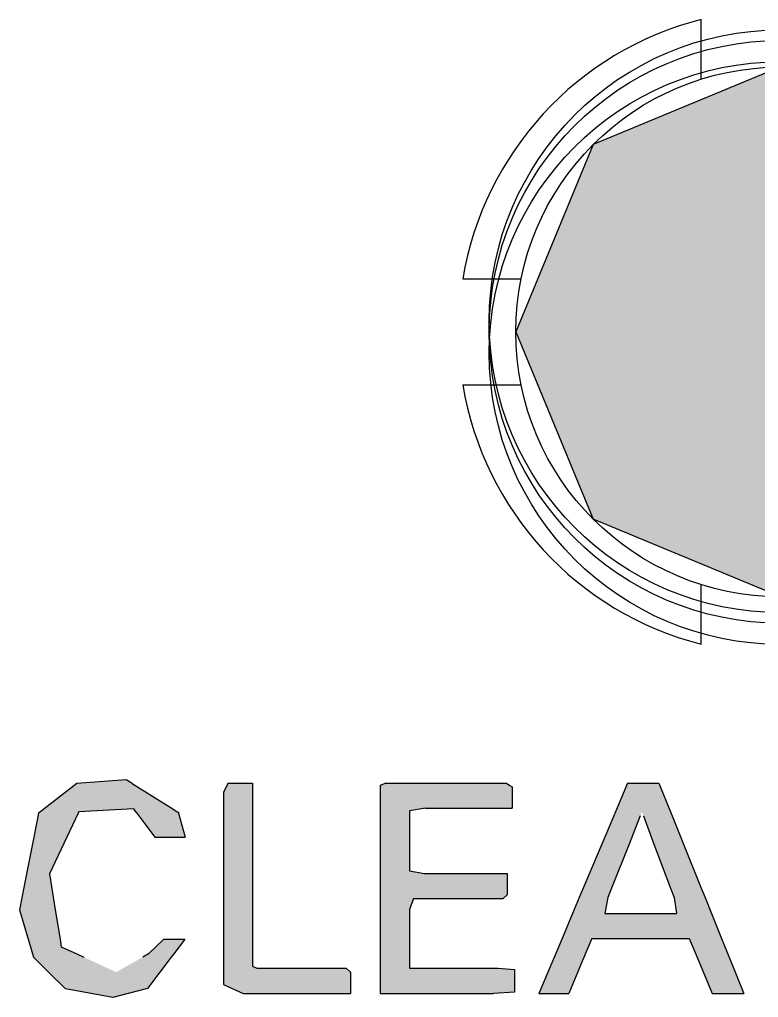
# Model space of a CAD drawing. Extents: x 57 to 405, y 53 to 275.
# Drawn here: x 123.81 to 130.79, y 180.31 to 189.54 of the extents above; entities that cross this region are included whole.
import ezdxf

# ---------------------------------------------------------------- set-up
doc = ezdxf.new("R2010")
doc.units = 0
doc.layers.get('0').update_dxf_attribs({"linetype": 'CONTINUOUS'})
doc.layers.add('印刷部分', color=160, linetype='CONTINUOUS')

# ---------------------------------------------------------------- blocks, each defined once
blk = doc.blocks.new('*U80')
at = {"color": 7, "linetype": 'CONTINUOUS'}
for p, q in [((130.9972, 189.0898), (129.2294, 188.3576)), ((132.7649, 188.3576), (130.9972, 189.0898)), ((129.2294, 188.3576), (128.4972, 186.5898)), ((132.7649, 188.3576), (133.4972, 186.5898)), ((128.4972, 186.5898), (129.2294, 184.8221)), ((133.4972, 186.5898), (132.7649, 184.8221)), ((130.9972, 184.0898), (129.2294, 184.8221)), ((132.7649, 184.8221), (130.9972, 184.0898))]:
    blk.add_line(p, q, dxfattribs=at)
for points in [[(130.9972, 189.0898), (129.2294, 188.3576), (132.7649, 188.3576)], [(129.2294, 188.3576), (128.4972, 186.5898), (133.4972, 186.5898)], [(128.4972, 186.5898), (129.2294, 184.8221), (132.7649, 184.8221)]]:
    blk.add_solid(points, dxfattribs=at)
at = {"color": 7, "linetype": 'CONTINUOUS', "extrusion": (0, 0, -1)}
for points in [[(-129.2294, 188.3576), (-132.7649, 188.3576), (-133.4972, 186.5898)], [(-128.4972, 186.5898), (-133.4972, 186.5898), (-132.7649, 184.8221)], [(-129.2294, 184.8221), (-132.7649, 184.8221), (-130.9972, 184.0898)]]:
    blk.add_solid(points, dxfattribs=at)
blk = doc.blocks.new('*U18')
at = {"layer": '印刷部分', "color": 7, "linetype": 'CONTINUOUS'}
for p, q in [((8.0389, 1.0215), (7.5719, 0.9873)), ((8.0939, 0.9873), (8.0389, 1.0215)), ((7.5719, 0.9873), (7.2632, 0.7474)), ((8.0939, 0.9873), (8.4798, 0.7474)), ((7.2632, 0.7474), (7.2305, 0.722)), ((8.1082, 0.7474), (7.5921, 0.722)), ((8.1082, 0.7474), (8.1275, 0.722)), ((8.4798, 0.7474), (8.5208, 0.722)), ((7.2108, 0.7067), (7.1664, 0.4813)), ((7.2225, 0.7158), (7.2108, 0.7067)), ((7.2305, 0.722), (7.2225, 0.7158)), ((7.5848, 0.7067), (7.4782, 0.4813)), ((7.5891, 0.7158), (7.5848, 0.7067)), ((7.5921, 0.722), (7.5891, 0.7158)), ((8.1275, 0.722), (8.1322, 0.7158)), ((8.1322, 0.7158), (8.1391, 0.7067)), ((8.1391, 0.7067), (8.3099, 0.4813)), ((8.5208, 0.722), (8.5308, 0.7158)), ((8.5308, 0.7158), (8.5333, 0.7067)), ((8.5333, 0.7067), (8.5957, 0.4813)), ((7.1664, 0.4813), (7.0982, 0.1342)), ((7.4782, 0.4813), (7.314, 0.1342)), ((8.3099, 0.4813), (8.5075, 0.4813)), ((8.5075, 0.4813), (8.5957, 0.4813)), ((7.0982, 0.1342), (7.0316, -0.2042)), ((7.314, 0.1342), (7.3686, -0.2042)), ((7.0316, -0.2042), (7.1139, -0.4813)), ((7.3686, -0.2042), (7.4134, -0.4813)), ((7.1139, -0.4813), (7.1351, -0.5524)), ((7.1351, -0.5524), (7.1552, -0.6201)), ((7.4134, -0.4813), (7.4249, -0.5524)), ((7.4249, -0.5524), (7.5708, -0.6201)), ((8.3194, -0.5524), (8.2493, -0.6201)), ((8.3931, -0.4813), (8.3194, -0.5524)), ((8.3931, -0.4813), (8.5907, -0.4813)), ((8.5372, -0.5524), (8.4863, -0.6201)), ((8.5907, -0.4813), (8.5372, -0.5524)), ((7.1552, -0.6201), (7.1645, -0.6513)), ((7.5708, -0.6201), (7.6382, -0.6513)), ((8.2493, -0.6201), (8.1938, -0.6513)), ((8.4863, -0.6201), (8.4627, -0.6513)), ((7.1645, -0.6513), (7.3062, -0.7926)), ((8.4627, -0.6513), (8.3565, -0.7926)), ((7.3062, -0.7926), (7.4609, -0.9468)), ((8.3565, -0.7926), (8.2405, -0.9468)), ((7.4609, -0.9468), (7.4646, -0.9505)), ((7.9117, -1.0313), (7.4646, -0.9505)), ((8.2261, -0.9505), (7.9117, -1.0313)), ((8.2405, -0.9468), (8.2261, -0.9505))]:
    blk.add_line(p, q, dxfattribs=at)
for points in [[(8.0389, 1.0215), (7.5719, 0.9873), (8.0939, 0.9873)], [(7.5719, 0.9873), (7.2632, 0.7474), (8.4798, 0.7474)], [(7.2632, 0.7474), (7.2305, 0.722), (7.5921, 0.722)], [(8.1082, 0.7474), (8.1275, 0.722), (8.5208, 0.722)], [(7.2108, 0.7067), (7.1664, 0.4813), (7.4782, 0.4813)], [(7.2225, 0.7158), (7.2108, 0.7067), (7.5848, 0.7067)], [(7.2305, 0.722), (7.2225, 0.7158), (7.5891, 0.7158)], [(8.1275, 0.722), (8.1322, 0.7158), (8.5308, 0.7158)], [(8.1322, 0.7158), (8.1391, 0.7067), (8.5333, 0.7067)], [(8.1391, 0.7067), (8.3099, 0.4813), (8.5957, 0.4813)], [(7.1664, 0.4813), (7.0982, 0.1342), (7.314, 0.1342)], [(8.3099, 0.4813), (8.3099, 0.4813), (8.5075, 0.4813)], [(8.5075, 0.4813), (8.5075, 0.4813), (8.5957, 0.4813)], [(7.0982, 0.1342), (7.0316, -0.2042), (7.3686, -0.2042)], [(7.0316, -0.2042), (7.1139, -0.4813), (7.4134, -0.4813)], [(7.1139, -0.4813), (7.1351, -0.5524), (7.4249, -0.5524)], [(7.1351, -0.5524), (7.1552, -0.6201), (7.5708, -0.6201)], [(8.3194, -0.5524), (8.2493, -0.6201), (8.4863, -0.6201)], [(8.3931, -0.4813), (8.3194, -0.5524), (8.5372, -0.5524)], [(8.3931, -0.4813), (8.3931, -0.4813), (8.5907, -0.4813)], [(7.1552, -0.6201), (7.1645, -0.6513), (7.6382, -0.6513)], [(8.2493, -0.6201), (8.1938, -0.6513), (8.4627, -0.6513)], [(7.1645, -0.6513), (7.3062, -0.7926), (7.9427, -0.7926)], [(8.1938, -0.6513), (7.9427, -0.7926), (8.3565, -0.7926)], [(7.3062, -0.7926), (7.4609, -0.9468), (8.2405, -0.9468)], [(7.4609, -0.9468), (7.4646, -0.9505), (8.2261, -0.9505)]]:
    blk.add_solid(points, dxfattribs=at)
at = {"layer": '印刷部分', "color": 7, "linetype": 'CONTINUOUS', "extrusion": (0, 0, -1)}
for points in [[(-7.5719, 0.9873), (-8.0939, 0.9873), (-8.4798, 0.7474)], [(-7.2632, 0.7474), (-8.1082, 0.7474), (-7.5921, 0.722)], [(-8.1082, 0.7474), (-8.4798, 0.7474), (-8.5208, 0.722)], [(-7.2108, 0.7067), (-7.5848, 0.7067), (-7.4782, 0.4813)], [(-7.2225, 0.7158), (-7.5891, 0.7158), (-7.5848, 0.7067)], [(-7.2305, 0.722), (-7.5921, 0.722), (-7.5891, 0.7158)], [(-8.1275, 0.722), (-8.5208, 0.722), (-8.5308, 0.7158)], [(-8.1322, 0.7158), (-8.5308, 0.7158), (-8.5333, 0.7067)], [(-8.1391, 0.7067), (-8.5333, 0.7067), (-8.5957, 0.4813)], [(-7.1664, 0.4813), (-7.4782, 0.4813), (-7.314, 0.1342)], [(-7.0982, 0.1342), (-7.314, 0.1342), (-7.3686, -0.2042)], [(-7.0316, -0.2042), (-7.3686, -0.2042), (-7.4134, -0.4813)], [(-7.1139, -0.4813), (-7.4134, -0.4813), (-7.4249, -0.5524)], [(-7.1351, -0.5524), (-7.4249, -0.5524), (-7.5708, -0.6201)], [(-8.3194, -0.5524), (-8.5372, -0.5524), (-8.4863, -0.6201)], [(-8.3931, -0.4813), (-8.5907, -0.4813), (-8.5372, -0.5524)], [(-7.1552, -0.6201), (-7.5708, -0.6201), (-7.6382, -0.6513)], [(-8.2493, -0.6201), (-8.4863, -0.6201), (-8.4627, -0.6513)], [(-7.1645, -0.6513), (-7.6382, -0.6513), (-7.9427, -0.7926)], [(-8.1938, -0.6513), (-8.4627, -0.6513), (-8.3565, -0.7926)], [(-7.3062, -0.7926), (-8.3565, -0.7926), (-8.2405, -0.9468)], [(-7.4609, -0.9468), (-8.2405, -0.9468), (-8.2261, -0.9505)], [(-7.4646, -0.9505), (-8.2261, -0.9505), (-7.9117, -1.0313)]]:
    blk.add_solid(points, dxfattribs=at)
blk = doc.blocks.new('*U19')
at = {"layer": '印刷部分', "color": 7, "linetype": 'CONTINUOUS'}
for p, q in [((8.9992, 0.9925), (8.9562, 0.9072)), ((8.9992, 0.9925), (9.2311, 0.9925)), ((9.2311, 0.9925), (9.2311, 0.9072)), ((8.9562, 0.9072), (8.9562, 0.8312)), ((8.9562, 0.8312), (8.9562, 0.4392)), ((9.2311, 0.9072), (9.2311, 0.8312)), ((9.2311, 0.8312), (9.2311, 0.4392)), ((8.9562, 0.4392), (8.9562, -0.0002)), ((9.2311, 0.4392), (9.2311, -0.0002)), ((8.9562, -0.0002), (8.9562, -0.483)), ((9.2311, -0.0002), (9.2311, -0.483)), ((8.9562, -0.483), (8.9562, -0.7366)), ((9.2311, -0.483), (9.2311, -0.7366)), ((8.9562, -0.7366), (8.9562, -0.7562)), ((9.2311, -0.7366), (9.2709, -0.7562)), ((8.9562, -0.7562), (8.9562, -0.7932)), ((8.9562, -0.7932), (8.9562, -0.9076)), ((9.2709, -0.7562), (9.6933, -0.7562)), ((9.6933, -0.7562), (10.1157, -0.7562)), ((10.1157, -0.7562), (10.1555, -0.7932)), ((10.1555, -0.7932), (10.1555, -0.9076)), ((8.9562, -0.9076), (9.1436, -0.9929)), ((10.1555, -0.9076), (10.1555, -0.9929)), ((9.1436, -0.9929), (9.776, -0.9929)), ((9.776, -0.9929), (10.1555, -0.9929))]:
    blk.add_line(p, q, dxfattribs=at)
for points in [[(8.9992, 0.9925), (8.9562, 0.9072), (9.2311, 0.9072)], [(8.9992, 0.9925), (8.9992, 0.9925), (9.2311, 0.9925)], [(8.9562, 0.9072), (8.9562, 0.8312), (9.2311, 0.8312)], [(8.9562, 0.8312), (8.9562, 0.4392), (9.2311, 0.4392)], [(8.9562, 0.4392), (8.9562, -0.0002), (9.2311, -0.0002)], [(8.9562, -0.0002), (8.9562, -0.483), (9.2311, -0.483)], [(8.9562, -0.483), (8.9562, -0.7366), (9.2311, -0.7366)], [(8.9562, -0.7366), (8.9562, -0.7562), (9.2709, -0.7562)], [(8.9562, -0.7562), (8.9562, -0.7932), (10.1555, -0.7932)], [(8.9562, -0.7932), (8.9562, -0.9076), (10.1555, -0.9076)], [(9.2709, -0.7562), (9.2709, -0.7562), (9.6933, -0.7562)], [(9.6933, -0.7562), (9.6933, -0.7562), (10.1157, -0.7562)], [(8.9562, -0.9076), (9.1436, -0.9929), (10.1555, -0.9929)], [(9.1436, -0.9929), (9.1436, -0.9929), (9.776, -0.9929)], [(9.776, -0.9929), (9.776, -0.9929), (10.1555, -0.9929)]]:
    blk.add_solid(points, dxfattribs=at)
at = {"layer": '印刷部分', "color": 7, "linetype": 'CONTINUOUS', "extrusion": (0, 0, -1)}
for points in [[(-8.9992, 0.9925), (-9.2311, 0.9925), (-9.2311, 0.9072)], [(-8.9562, 0.9072), (-9.2311, 0.9072), (-9.2311, 0.8312)], [(-8.9562, 0.8312), (-9.2311, 0.8312), (-9.2311, 0.4392)], [(-8.9562, 0.4392), (-9.2311, 0.4392), (-9.2311, -0.0002)], [(-8.9562, -0.0002), (-9.2311, -0.0002), (-9.2311, -0.483)], [(-8.9562, -0.483), (-9.2311, -0.483), (-9.2311, -0.7366)], [(-8.9562, -0.7366), (-9.2311, -0.7366), (-9.2709, -0.7562)], [(-8.9562, -0.7562), (-10.1157, -0.7562), (-10.1555, -0.7932)], [(-8.9562, -0.7932), (-10.1555, -0.7932), (-10.1555, -0.9076)], [(-8.9562, -0.9076), (-10.1555, -0.9076), (-10.1555, -0.9929)]]:
    blk.add_solid(points, dxfattribs=at)
blk = doc.blocks.new('*U20')
at = {"layer": '印刷部分', "color": 7, "linetype": 'CONTINUOUS'}
for p, q in [((10.4894, 0.9925), (10.4359, 0.9702)), ((10.4359, 0.9702), (10.4359, 0.9556)), ((10.4359, 0.9556), (10.4359, 0.7562)), ((10.4894, 0.9925), (11.0588, 0.9925)), ((11.0588, 0.9925), (11.6281, 0.9925)), ((11.6281, 0.9925), (11.6604, 0.9702)), ((11.6604, 0.9702), (11.6816, 0.9556)), ((11.6816, 0.9556), (11.6816, 0.7562)), ((10.4359, 0.7562), (10.4359, 0.7296)), ((10.8625, 0.7562), (10.7108, 0.7296)), ((10.8625, 0.7562), (11.3745, 0.7562)), ((11.3745, 0.7562), (11.6816, 0.7562)), ((10.4359, 0.7296), (10.4359, 0.6823)), ((10.4359, 0.6823), (10.4359, 0.4468)), ((10.7108, 0.7296), (10.7108, 0.6823)), ((10.7108, 0.6823), (10.7108, 0.4468)), ((10.4359, 0.4468), (10.4359, 0.164)), ((10.7108, 0.4468), (10.7108, 0.164)), ((10.4359, 0.164), (10.4359, 0.1375)), ((10.4359, 0.1375), (10.4359, -0.0619)), ((10.7108, 0.164), (10.8552, 0.1375)), ((10.8552, 0.1375), (11.3424, 0.1375)), ((11.3424, 0.1375), (11.6348, 0.1375)), ((11.6348, 0.1375), (11.6348, -0.0619)), ((10.4359, -0.0619), (10.4359, -0.0989)), ((11.6348, -0.0619), (11.5951, -0.0989)), ((10.4359, -0.0989), (10.4359, -0.2016)), ((10.7505, -0.0989), (10.7108, -0.2016)), ((10.7505, -0.0989), (11.1728, -0.0989)), ((11.1728, -0.0989), (11.5951, -0.0989)), ((10.4359, -0.2016), (10.4359, -0.3647)), ((10.7108, -0.2016), (10.7108, -0.3647)), ((10.4359, -0.3647), (10.4359, -0.7562)), ((10.7108, -0.3647), (10.7108, -0.7562)), ((10.4359, -0.7562), (10.4359, -0.7664)), ((10.4359, -0.7664), (10.4359, -0.8097)), ((10.4359, -0.8097), (10.4359, -0.8745)), ((10.7108, -0.7562), (11.025, -0.7562)), ((11.025, -0.7562), (11.5485, -0.7562)), ((11.5485, -0.7562), (11.7037, -0.7664)), ((11.7037, -0.7664), (11.7037, -0.8097)), ((11.7037, -0.8097), (11.7037, -0.8745)), ((10.4359, -0.8745), (10.4359, -0.9827)), ((11.7037, -0.8745), (11.7037, -0.9827)), ((10.4359, -0.9827), (10.4359, -0.9929)), ((10.4359, -0.9929), (10.837, -0.9929)), ((10.837, -0.9929), (11.5056, -0.9929)), ((11.7037, -0.9827), (11.5056, -0.9929))]:
    blk.add_line(p, q, dxfattribs=at)
for points in [[(10.4894, 0.9925), (10.4359, 0.9702), (11.6604, 0.9702)], [(10.4359, 0.9702), (10.4359, 0.9556), (11.6816, 0.9556)], [(10.4359, 0.9556), (10.4359, 0.7562), (11.6816, 0.7562)], [(10.4894, 0.9925), (10.4894, 0.9925), (11.0588, 0.9925)], [(11.0588, 0.9925), (11.0588, 0.9925), (11.6281, 0.9925)], [(10.4359, 0.7562), (10.4359, 0.7296), (10.7108, 0.7296)], [(10.8625, 0.7562), (10.8625, 0.7562), (11.3745, 0.7562)], [(11.3745, 0.7562), (11.3745, 0.7562), (11.6816, 0.7562)], [(10.4359, 0.7296), (10.4359, 0.6823), (10.7108, 0.6823)], [(10.4359, 0.6823), (10.4359, 0.4468), (10.7108, 0.4468)], [(10.4359, 0.4468), (10.4359, 0.164), (10.7108, 0.164)], [(10.4359, 0.164), (10.4359, 0.1375), (10.8552, 0.1375)], [(10.4359, 0.1375), (10.4359, -0.0619), (11.6348, -0.0619)], [(10.8552, 0.1375), (10.8552, 0.1375), (11.3424, 0.1375)], [(11.3424, 0.1375), (11.3424, 0.1375), (11.6348, 0.1375)], [(10.4359, -0.0619), (10.4359, -0.0989), (11.5951, -0.0989)], [(10.4359, -0.0989), (10.4359, -0.2016), (10.7108, -0.2016)], [(10.7505, -0.0989), (10.7505, -0.0989), (11.1728, -0.0989)], [(11.1728, -0.0989), (11.1728, -0.0989), (11.5951, -0.0989)], [(10.4359, -0.2016), (10.4359, -0.3647), (10.7108, -0.3647)], [(10.4359, -0.3647), (10.4359, -0.7562), (10.7108, -0.7562)], [(10.4359, -0.7562), (10.4359, -0.7664), (11.7037, -0.7664)], [(10.4359, -0.7664), (10.4359, -0.8097), (11.7037, -0.8097)], [(10.4359, -0.8097), (10.4359, -0.8745), (11.7037, -0.8745)], [(10.7108, -0.7562), (10.7108, -0.7562), (11.025, -0.7562)], [(11.025, -0.7562), (11.025, -0.7562), (11.5485, -0.7562)], [(10.4359, -0.8745), (10.4359, -0.9827), (11.7037, -0.9827)], [(10.4359, -0.9827), (10.4359, -0.9929), (11.5056, -0.9929)], [(10.4359, -0.9929), (10.4359, -0.9929), (10.837, -0.9929)], [(10.837, -0.9929), (10.837, -0.9929), (11.5056, -0.9929)]]:
    blk.add_solid(points, dxfattribs=at)
at = {"layer": '印刷部分', "color": 7, "linetype": 'CONTINUOUS', "extrusion": (0, 0, -1)}
for points in [[(-10.4359, 0.9702), (-11.6604, 0.9702), (-11.6816, 0.9556)], [(-10.4359, 0.9556), (-11.6816, 0.9556), (-11.6816, 0.7562)], [(-10.4894, 0.9925), (-11.6281, 0.9925), (-11.6604, 0.9702)], [(-10.4359, 0.7562), (-10.8625, 0.7562), (-10.7108, 0.7296)], [(-10.4359, 0.7296), (-10.7108, 0.7296), (-10.7108, 0.6823)], [(-10.4359, 0.6823), (-10.7108, 0.6823), (-10.7108, 0.4468)], [(-10.4359, 0.4468), (-10.7108, 0.4468), (-10.7108, 0.164)], [(-10.4359, 0.164), (-10.7108, 0.164), (-10.8552, 0.1375)], [(-10.4359, 0.1375), (-11.6348, 0.1375), (-11.6348, -0.0619)], [(-10.4359, -0.0619), (-11.6348, -0.0619), (-11.5951, -0.0989)], [(-10.4359, -0.0989), (-10.7505, -0.0989), (-10.7108, -0.2016)], [(-10.4359, -0.2016), (-10.7108, -0.2016), (-10.7108, -0.3647)], [(-10.4359, -0.3647), (-10.7108, -0.3647), (-10.7108, -0.7562)], [(-10.4359, -0.7562), (-11.5485, -0.7562), (-11.7037, -0.7664)], [(-10.4359, -0.7664), (-11.7037, -0.7664), (-11.7037, -0.8097)], [(-10.4359, -0.8097), (-11.7037, -0.8097), (-11.7037, -0.8745)], [(-10.4359, -0.8745), (-11.7037, -0.8745), (-11.7037, -0.9827)], [(-10.4359, -0.9827), (-11.7037, -0.9827), (-11.5056, -0.9929)]]:
    blk.add_solid(points, dxfattribs=at)
blk = doc.blocks.new('*U21')
at = {"layer": '印刷部分', "color": 7, "linetype": 'CONTINUOUS'}
for p, q in [((12.7706, 0.9925), (12.656, 0.7204)), ((12.7706, 0.9925), (13.0648, 0.9925)), ((13.0648, 0.9925), (13.1749, 0.7204)), ((12.64, 0.6823), (12.5281, 0.4167)), ((12.656, 0.7204), (12.64, 0.6823)), ((12.8903, 0.6823), (12.7852, 0.4167)), ((12.9196, 0.6823), (13.0193, 0.4167)), ((13.1749, 0.7204), (13.1903, 0.6823)), ((13.1903, 0.6823), (13.2978, 0.4167)), ((12.5281, 0.4167), (12.3526, -0.0002)), ((12.7852, 0.4167), (12.6203, -0.0002)), ((13.0193, 0.4167), (13.1759, -0.0002)), ((13.2978, 0.4167), (13.4664, -0.0002)), ((12.315, -0.0895), (12.2518, -0.2394)), ((12.3526, -0.0002), (12.315, -0.0895)), ((12.585, -0.0895), (12.5575, -0.2394)), ((12.6203, -0.0002), (12.585, -0.0895)), ((13.1759, -0.0002), (13.2094, -0.0895)), ((13.2094, -0.0895), (13.2339, -0.2394)), ((13.4664, -0.0002), (13.5025, -0.0895)), ((13.5025, -0.0895), (13.5631, -0.2394)), ((12.2518, -0.2394), (12.1523, -0.4758)), ((12.5575, -0.2394), (12.8957, -0.2394)), ((12.8957, -0.2394), (13.2339, -0.2394)), ((13.5631, -0.2394), (13.6587, -0.4758)), ((12.1523, -0.4758), (12.0651, -0.6827)), ((12.4323, -0.4758), (12.3464, -0.6827)), ((12.4323, -0.4758), (13.3535, -0.4758)), ((13.3535, -0.4758), (13.4394, -0.6827)), ((13.6587, -0.4758), (13.7424, -0.6827)), ((12.0651, -0.6827), (11.9345, -0.9929)), ((12.3464, -0.6827), (12.2177, -0.9929)), ((13.4394, -0.6827), (13.5682, -0.9929)), ((13.7424, -0.6827), (13.8679, -0.9929)), ((11.9345, -0.9929), (12.2177, -0.9929)), ((13.5682, -0.9929), (13.8679, -0.9929))]:
    blk.add_line(p, q, dxfattribs=at)
for points in [[(12.7706, 0.9925), (12.656, 0.7204), (13.1749, 0.7204)], [(12.7706, 0.9925), (12.7706, 0.9925), (13.0648, 0.9925)], [(12.64, 0.6823), (12.5281, 0.4167), (12.7852, 0.4167)], [(12.656, 0.7204), (12.64, 0.6823), (12.8903, 0.6823)], [(12.9053, 0.7204), (12.9196, 0.6823), (13.1903, 0.6823)], [(12.9196, 0.6823), (13.0193, 0.4167), (13.2978, 0.4167)], [(12.5281, 0.4167), (12.3526, -0.0002), (12.6203, -0.0002)], [(13.0193, 0.4167), (13.1759, -0.0002), (13.4664, -0.0002)], [(12.315, -0.0895), (12.2518, -0.2394), (12.5575, -0.2394)], [(12.3526, -0.0002), (12.315, -0.0895), (12.585, -0.0895)], [(13.1759, -0.0002), (13.2094, -0.0895), (13.5025, -0.0895)], [(13.2094, -0.0895), (13.2339, -0.2394), (13.5631, -0.2394)], [(12.2518, -0.2394), (12.1523, -0.4758), (13.6587, -0.4758)], [(12.5575, -0.2394), (12.5575, -0.2394), (12.8957, -0.2394)], [(12.8957, -0.2394), (12.8957, -0.2394), (13.2339, -0.2394)], [(12.1523, -0.4758), (12.0651, -0.6827), (12.3464, -0.6827)], [(12.4323, -0.4758), (12.4323, -0.4758), (13.3535, -0.4758)], [(13.3535, -0.4758), (13.4394, -0.6827), (13.7424, -0.6827)], [(12.0651, -0.6827), (11.9345, -0.9929), (12.2177, -0.9929)], [(13.4394, -0.6827), (13.5682, -0.9929), (13.8679, -0.9929)], [(11.9345, -0.9929), (11.9345, -0.9929), (12.2177, -0.9929)], [(13.5682, -0.9929), (13.5682, -0.9929), (13.8679, -0.9929)]]:
    blk.add_solid(points, dxfattribs=at)
at = {"layer": '印刷部分', "color": 7, "linetype": 'CONTINUOUS', "extrusion": (0, 0, -1)}
for points in [[(-12.7706, 0.9925), (-13.0648, 0.9925), (-13.1749, 0.7204)], [(-12.64, 0.6823), (-12.8903, 0.6823), (-12.7852, 0.4167)], [(-12.656, 0.7204), (-12.9053, 0.7204), (-12.8903, 0.6823)], [(-12.9053, 0.7204), (-13.1749, 0.7204), (-13.1903, 0.6823)], [(-12.9196, 0.6823), (-13.1903, 0.6823), (-13.2978, 0.4167)], [(-12.5281, 0.4167), (-12.7852, 0.4167), (-12.6203, -0.0002)], [(-13.0193, 0.4167), (-13.2978, 0.4167), (-13.4664, -0.0002)], [(-12.315, -0.0895), (-12.585, -0.0895), (-12.5575, -0.2394)], [(-12.3526, -0.0002), (-12.6203, -0.0002), (-12.585, -0.0895)], [(-13.1759, -0.0002), (-13.4664, -0.0002), (-13.5025, -0.0895)], [(-13.2094, -0.0895), (-13.5025, -0.0895), (-13.5631, -0.2394)], [(-12.2518, -0.2394), (-13.5631, -0.2394), (-13.6587, -0.4758)], [(-12.1523, -0.4758), (-12.4323, -0.4758), (-12.3464, -0.6827)], [(-13.3535, -0.4758), (-13.6587, -0.4758), (-13.7424, -0.6827)], [(-12.0651, -0.6827), (-12.3464, -0.6827), (-12.2177, -0.9929)], [(-13.4394, -0.6827), (-13.7424, -0.6827), (-13.8679, -0.9929)]]:
    blk.add_solid(points, dxfattribs=at)
blk = doc.blocks.new('AI9-BLK10')
at = {"layer": '印刷部分', "color": 7, "linetype": 'CONTINUOUS'}
for name in ['*U18', '*U19', '*U20', '*U21']:
    blk.add_blockref(name, (0, 0), dxfattribs=at)

msp = doc.modelspace()

# ---------------------------------------------------------------- linework, layer by layer
at = {"color": 7, "linetype": 'CONTINUOUS'}
for p, q in [((130.2472, 188.9747), (130.2472, 189.5373)), ((127.9972, 187.0898), (128.5477, 187.0898)), ((127.9972, 186.0898), (128.5477, 186.0898)), ((130.2472, 183.6424), (130.2472, 184.205))]:
    msp.add_line(p, q, dxfattribs=at)
for centre, radius in [((130.9972, 186.6898), 2.75), ((130.9972, 186.5898), 2.75), ((130.9972, 186.3898), 2.75), ((130.9972, 186.5898), 2.5)]:
    msp.add_circle(centre, radius, dxfattribs=at)
for start, end in [(104.27632, 170.53768), (189.46232, 255.72368)]:
    msp.add_arc((130.9972, 186.5898), 3.0414, start, end, dxfattribs=at)

# ---------------------------------------------------------------- block references
for name, p in [('*U80', (0, 0)), ('AI9-BLK10', (116.7827, 181.3393))]:
    msp.add_blockref(name, p, dxfattribs=at)

doc.saveas('drawing.dxf')
